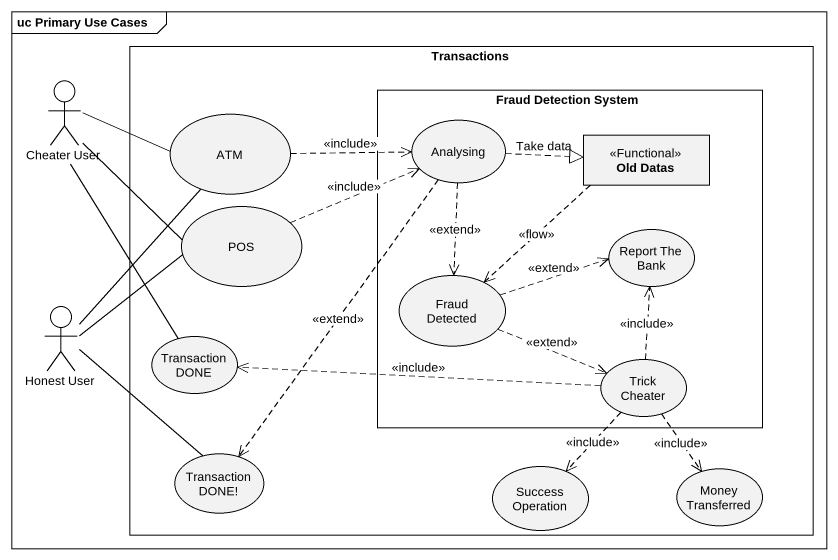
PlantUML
@startuml
mainframe uc Primary Use Cases
allowmixing
hide circle
hide empty members
rectangle Transactions {
  rectangle "Fraud Detection System" as Fraud_Detection_System {
    usecase Analysing
    class "Old Datas" as Old_Datas <<Functional>>
    usecase "Report The Bank" as Report_The_Bank
    usecase "Fraud Detected" as Fraud_Detected
    usecase "Trick Cheater" as Trick_Cheater
  }
  usecase ATM
  usecase POS
  usecase "Transaction DONE" as Transaction_DONE
  usecase "Transaction DONE!" as Transaction_DONE_2
  usecase "Success Operation" as Success_Operation
  usecase "Money Transferred" as Money_Transferred
}
actor "Cheater User" as Cheater_User
actor "Honest User" as Honest_User
Cheater_User -right- ATM
Cheater_User -- POS
ATM .right.> Analysing : <<include>>
Analysing .right.|> Old_Datas : Take data
Analysing ..> Fraud_Detected : <<extend>>
Analysing ..> Transaction_DONE_2 : <<extend>>
Old_Datas ..> Fraud_Detected : <<flow>>
POS .right.> Analysing : <<include>>
Honest_User -up- ATM
Honest_User -up- POS
Fraud_Detected .right.> Report_The_Bank : <<extend>>
Fraud_Detected .right.> Trick_Cheater : <<extend>>
Transaction_DONE -up- Cheater_User
Trick_Cheater .up.> Report_The_Bank : <<include>>
Trick_Cheater .left.> Transaction_DONE : <<include>>
Trick_Cheater ..> Success_Operation : <<include>>
Trick_Cheater ..> Money_Transferred : <<include>>
Transaction_DONE_2 -up- Honest_User
@enduml
